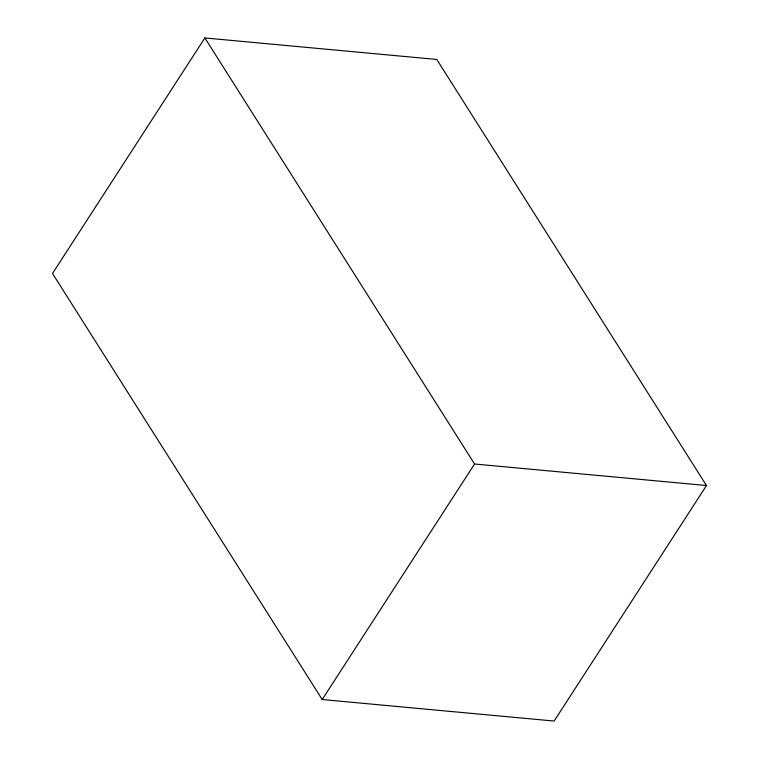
<?xml version="1.0" encoding="UTF-8"?>
<svg xmlns="http://www.w3.org/2000/svg" width="759" height="759" viewBox="0 0 759 759"><rect width="100%" height="100%" fill="white"/><g stroke="black" fill="none" stroke-linecap="round" stroke-linejoin="round"><path stroke-width="1.14" d="M204.864 37.95L52.513 273.477L322.214 699.532L554.136 721.05L706.487 485.523L436.786 59.468L204.864 37.95L474.565 464.005L706.487 485.523M322.214 699.532L474.565 464.005"/></g></svg>
